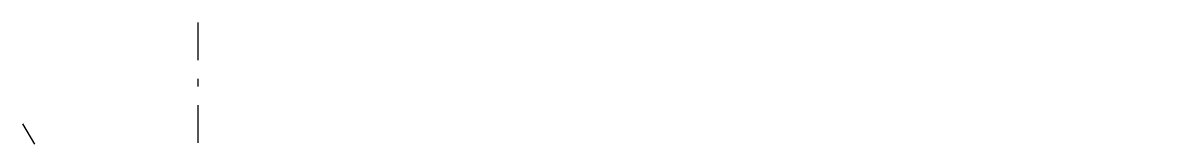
# Model space of a CAD drawing. Header units: metres. Extents: x 661733 to 661987, y 8168511 to 8168781.
# Drawn here: x 661945.89 to 661960.98, y 8168625.46 to 8168627.06 of the extents above; entities that cross this region are included whole.
import ezdxf

# ---------------------------------------------------------------- set-up
doc = ezdxf.new("R2010")
doc.units = ezdxf.units.M
doc.header["$MEASUREMENT"] = 0
doc.linetypes.add('SPX-CAMPANARIO$0$DASHDOT2', pattern=[0.5, 0.25, -0.125, 0, -0.125])
doc.layers.get('0').update_dxf_attribs({"linetype": 'CONTINUOUS'})
doc.layers.get('Defpoints').update_dxf_attribs({"linetype": 'CONTINUOUS'})
for name, color, linetype in [('SPX-CAMPANARIO$0$SP 00 Me1', 9, 'SPX-CAMPANARIO$0$DASHDOT2'), ('SPX-CAMPANARIO$0$SP0Me1', 9, 'SPX-CAMPANARIO$0$DASHDOT2'), ('SPX-CAMPANARIO$0$SP4DIM1', 5, 'CONTINUOUS')]:
    doc.layers.add(name, color=color, linetype=linetype)
doc.styles.add('SPX-CAMPANARIO$0$SP_TD_w.8', font='romans.shx', dxfattribs={"width": 0.8})
doc.dimstyles.new('SPX-CAMPANARIO$0$SP_D125cm_18', dxfattribs={"dimtxt": 0.225, "dimasz": 0.025, "dimexe": 0.25, "dimexo": 0.125, "dimgap": 0.125, "dimtad": 1, "dimdec": 1, "dimlfac": 100, "dimdsep": 46, "dimtxsty": 'SPX-CAMPANARIO$0$SP_TD_w.8', "dimblk": 'SPX-CAMPANARIO$0$TIC', "dimcen": 0.0125, "dimdle": 0.125, "dimclrt": 2, "dimadec": 3, "dimazin": 2, "dimtfac": 1, "dimtdec": 1, "dimtmove": 0, "dimatfit": 3, "dimfxl": 0.2, "dimtolj": 1, "dimtzin": 0, "dimarcsym": 0})

# ---------------------------------------------------------------- blocks, each defined once
blk = doc.blocks.new('SPX-CAMPANARIO$0$TIC')
at = {"color": 2, "linetype": 'Continuous'}
blk.add_line((4.59619407771256, 4.596194077712564), (-4.596194077712553, -4.596194077712553), dxfattribs=at)
at = {"color": 5}
blk.add_line((-1, 0), (7.5, 0), dxfattribs=at)
blk = doc.blocks.new('*D92')
at = {"layer": 'Defpoints', "color": 0, "linetype": 'Continuous', "transparency": 16777216}
for p in [(1.895115945769265, 15.53933982830494), (-14.63931542541832, 10.53933983085618), (15.53933983109891, 10.53933982271701), (13.39672653883932, 9.505170608980052), (15.53933983016759, 7.661843483356268)]:
    blk.add_point(p, dxfattribs=at)
at = {"layer": 'SPX-CAMPANARIO$0$SP4DIM1', "color": 0, "linetype": 'Continuous', "lineweight": -2, "transparency": 16777216}
blk.add_arc((10.55536997732336, 10.53933982406118), 3.023708497043206, 330.473722401157, 359.5262775443127, dxfattribs=at)
at = {"layer": 'SPX-CAMPANARIO$0$SP4DIM1', "color": 0, "linetype": 'Continuous', "lineweight": -2, "transparency": 16777216, "xscale": 0.025, "yscale": 0.025, "zscale": 0.025}
for p, rotation in [((13.57907847436657, 10.53933982324569), 89.76313876443008), ((13.17397834837051, 9.027485573753598), 240.2368611810396)]:
    blk.add_blockref('SPX-CAMPANARIO$0$TIC', p, dxfattribs=dict(at, rotation=rotation))
at = {"layer": 'SPX-CAMPANARIO$0$SP4DIM1', "color": 2, "linetype": 'Continuous', "transparency": 16777216, "insert": (13.24664072170028, 9.81821600011925), "char_height": 0.225, "attachment_point": 5, "rotation": 74.99999997273477, "style": 'SPX-CAMPANARIO$0$SP_TD_w.8'}
blk.add_mtext('\\A1;30°', dxfattribs=at)
blk = doc.blocks.new('SPX-CAMPANARIO$0$SP_EIXOS_CAMP')
at = {"layer": 'SPX-CAMPANARIO$0$SP0Me1', "ltscale": 2}
blk.add_line((-14.63931542541832, 13.23869983571336), (15.53933983016759, -4.18495492732394), dxfattribs=at)
at = {"layer": 'SPX-CAMPANARIO$0$SP0Me1', "ltscale": 1.25}
blk.add_line((-14.63931542541832, 10.53933983085618), (15.53933983109891, 10.53933982271701), dxfattribs=at)
at = {"layer": 'SPX-CAMPANARIO$0$SP4DIM1', "linetype": 'Continuous'}
dim = blk.add_angular_dim_2l(base=(13.39672653883932, 9.505170608980052), line1=((1.895115945769266, 15.53933982830494), (15.53933983016759, 7.661843483356268)), line2=((-14.63931542541832, 10.53933983085618), (15.53933983109891, 10.53933982271701)), dimstyle='SPX-CAMPANARIO$0$SP_D125cm_18', dxfattribs=at)
dim.commit()
dim.dimension.update_dxf_attribs({"geometry": '*D92', "text_midpoint": (13.24664072170028, 9.818216000119248)})
blk = doc.blocks.new('SPX-CAMPANARIO')
at = {"layer": 'SPX-CAMPANARIO$0$SP 00 Me1', "linetype": 'Continuous', "rotation": 300.000000039103}
blk.add_blockref('SPX-CAMPANARIO$0$SP_EIXOS_CAMP', (661944.0816678816, 8168607.760484007), dxfattribs=at)

msp = doc.modelspace()

# ---------------------------------------------------------------- block references
msp.add_blockref('SPX-CAMPANARIO', (0, 0))

doc.saveas('drawing.dxf')
